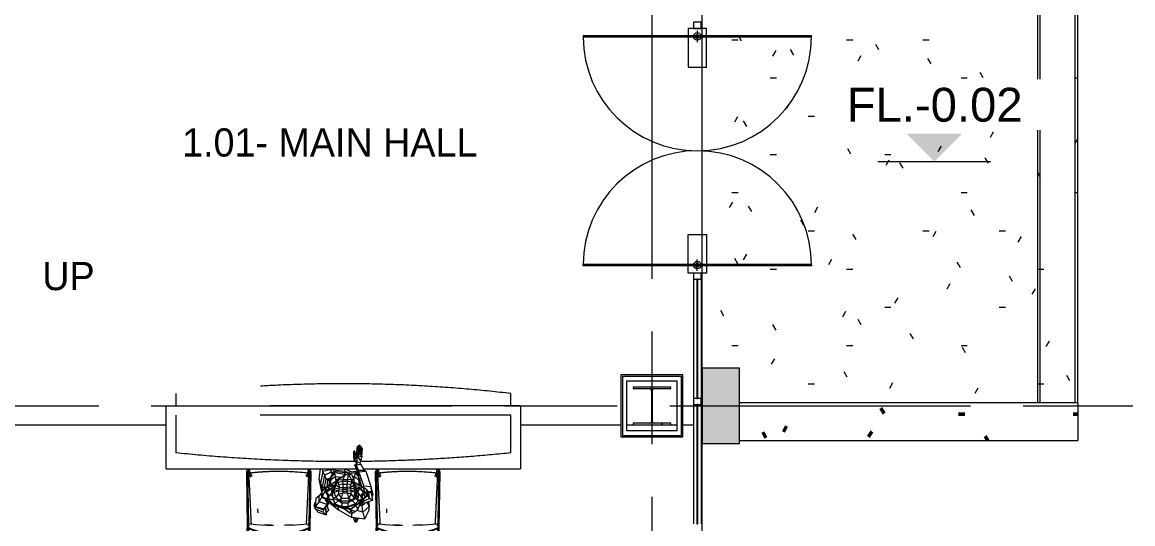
# Model space of a CAD drawing. Header units: millimetres. Extents: x -76261 to 649593, y -304265 to 60256.
# Drawn here: x 27273 to 36139, y -11540 to -7540 of the extents above; entities that cross this region are included whole.
import ezdxf

# ---------------------------------------------------------------- set-up
doc = ezdxf.new("R2010")
doc.units = ezdxf.units.MM
doc.header["$LTSCALE"] = 2000
doc.header["$MEASUREMENT"] = 0
doc.linetypes.add('Centre', pattern=[6.9, 4, -0.7, 1.5, -0.7])
doc.linetypes.add('Hidden 1_0mm', pattern=[1.6, 1, -0.6])
doc.layers.get('0').update_dxf_attribs({"linetype": 'CONTINUOUS'})
for name, color, linetype, lineweight in [('A-AREA', 8, 'CONTINUOUS', 15), ('A-AREA-IDEN', 8, 'CONTINUOUS', 15), ('A-DETL-GENF', 8, 'CONTINUOUS', 15), ('A-FLOR', 8, 'CONTINUOUS', 15), ('A-GENM', 8, 'CONTINUOUS', 15), ('A-GLAZ-CURT', 8, 'CONTINUOUS', 15), ('A-GLAZ-CWMG', 8, 'CONTINUOUS', 15), ('A-WALL', 8, 'CONTINUOUS', 15), ('A-WALL-PATT', 8, 'CONTINUOUS', 50), ('G-ANNO-DIMS', 8, 'CONTINUOUS', 15), ('G-IMPT', 8, 'CONTINUOUS', 15), ('I-FURN', 8, 'Hidden 1_0mm', 15), ('L-SITE', 91, 'CONTINUOUS', 15), ('S-COLS', 8, 'CONTINUOUS', 15), ('S-GRID', 14, 'CONTINUOUS', 15), ('S-STRS', 8, 'CONTINUOUS', 15)]:
    doc.layers.add(name, color=color, linetype=linetype, lineweight=lineweight)
doc.styles.add('.VnArial Narrow_B', font='Vnarianb_0.ttf', dxfattribs={"height": 225})
doc.styles.add('Arial_2', font='arial.ttf', dxfattribs={"height": 270})
pattern_1 = [(0, (87192.53, 42001.64), (1219.2, 304.8), [50.292, -864.108, 50.292, -864.108, -4876.8]), (0, (87192.53, 42001.64), (1219.2, 304.8), [-1828.8, 50.292, -1778.508, 50.292, -864.108, -2133.6]), (0, (87192.53, 42001.64), (1219.2, 304.8), [-4572, 50.292, -559.308, 50.292, -1473.708]), (120, (87649.73, 42154.04), (-873.5645, 903.4582), [50.292, -864.108, 50.292, -864.108, -4876.8]), (120, (87649.73, 42154.04), (-873.5645, 903.4582), [-1828.8, 50.292, -1778.508, 50.292, -864.108, -2133.6]), (120, (87649.73, 42154.04), (-873.5645, 903.4582), [-4572, 50.292, -559.308, 50.292, -1473.708]), (240, (87802.13, 42763.64), (-345.6355, -1208.2582), [50.292, -864.108, 50.292, -864.108, -4876.8]), (240, (87802.13, 42763.64), (-345.6355, -1208.2582), [-1828.8, 50.292, -1778.508, 50.292, -864.108, -2133.6]), (240, (87802.13, 42763.64), (-345.6355, -1208.2582), [-4572, 50.292, -559.308, 50.292, -1473.708])]

# ---------------------------------------------------------------- blocks, each defined once
blk = doc.blocks.new('AD_UK Beams-Column - SC2-300_300_8_12-V38-1st  FLOOR PLAN')
at = {"layer": 'S-COLS'}
h = blk.add_hatch(dxfattribs=at)
h.set_pattern_fill('FP_77', color=256, style=0, pattern_type=2)
h.set_pattern_definition([(45, (54892.53, 52601.64), (-371.231, 371.231), []), (45, (54892.53, 53164.14), (-371.231, 371.231), [])])
h.paths.add_polyline_path([(-150, -150), (150, -150), (150, -138), (17, -138), (7.8, -134.2), (4, -125), (4, 125), (7.8, 134.2), (17, 138), (150, 138), (150, 150), (-150, 150), (-150, 138), (-17, 138), (-7.8, 134.2), (-4, 125), (-4, -125), (-7.8, -134.2), (-17, -138), (-150, -138)], flags=0)
for p, q in [((150, 150), (-150, 150)), ((-150, 150), (-150, 138)), ((-150, 138), (-17, 138)), ((-4, 125), (-4, -125)), ((4, -125), (4, 125)), ((17, 138), (150, 138)), ((150, 138), (150, 150)), ((-17, -138), (-150, -138)), ((-150, -138), (-150, -150)), ((-150, -150), (150, -150)), ((150, -138), (17, -138)), ((150, -150), (150, -138))]:
    blk.add_line(p, q, dxfattribs=at)
for centre, start, end in [((-17, 125), 0, 90), ((17, 125), 90, 180), ((-17, -125), 270, 0), ((17, -125), 180, 270)]:
    blk.add_arc(centre, 13, start, end, dxfattribs=at)
blk = doc.blocks.new('LS-Office-S_rvt-1-1st  FLOOR PLAN')
blk.add_blockref('AD_UK Beams-Column - SC2-300_300_8_12-V38-1st  FLOOR PLAN', (-54892.5, -52601.6))
blk = doc.blocks.new('System Panel - Glazed-10619545-1st  FLOOR PLAN')
at = {"layer": 'A-GLAZ-CURT'}
for p, q in [((475, 5.2), (-475, 5.2)), ((-475, 5.2), (-475, -5.2)), ((475, -5.2), (475, 5.2)), ((-475, -5.2), (475, -5.2))]:
    blk.add_line(p, q, dxfattribs=at)
blk = doc.blocks.new('Family1 - 2000X1500-7709913-1st  FLOOR PLAN')
at = {"layer": 'A-DETL-GENF'}
for p, q in [((-917, 912), (-907, 912)), ((-917, -912), (-917, 912)), ((-907, -912), (-907, 912)), ((917, 912), (907, 912)), ((907, -912), (907, 912)), ((917, -912), (917, 912)), ((-975, 73), (-667, 73)), ((-975, -73), (-975, 73)), ((-957, 0), (-867, 0)), ((-907, 63), (-917, 63)), ((-912, -45), (-912, 45)), ((-667, 73), (-667, -73)), ((975, 73), (667, 73)), ((667, 73), (667, -73)), ((957, 0), (867, 0)), ((907, 63), (917, 63)), ((912, -45), (912, 45)), ((975, -73), (975, 73)), ((-667, -73), (-975, -73)), ((-907, -63), (-917, -63)), ((667, -73), (975, -73)), ((907, -63), (917, -63)), ((-912, -912), (-917, -912)), ((912, -912), (917, -912))]:
    blk.add_line(p, q, dxfattribs=at)
for centre, radius in [((-912, 0), 30), ((-912, 0), 15), ((912, 0), 30), ((912, 0), 15)]:
    blk.add_circle(centre, radius, dxfattribs=at)
for centre, start, end in [((-912, 0), 270, 89.68588), ((912, 0), 90.31412, 270)]:
    blk.add_arc(centre, 912, start, end, dxfattribs=at)
blk = doc.blocks.new('Rectangular Mullion - 120 x 100-10619209-1st  FLOOR PLAN')
at = {"layer": 'A-GLAZ-CWMG'}
for p, q in [((-82222.5, -58534.1), (-83172.5, -58534.1)), ((-82222.5, -58594.1), (-83172.5, -58594.1))]:
    blk.add_line(p, q, dxfattribs=at)
blk = doc.blocks.new('Rectangular Mullion - 50 x 100-10619542-1st  FLOOR PLAN')
at = {"layer": 'A-GLAZ-CWMG'}
for p, q in [((-25, 30), (25, 30)), ((-25, -30), (-25, 30)), ((25, 30), (25, -30)), ((25, -30), (-25, -30))]:
    blk.add_line(p, q, dxfattribs=at)
blk = doc.blocks.new('Basic Wall _ TƯỜNG 250 SÂN VƯỜN - ___-10621562-1st  FLOOR PLAN')
at = {"layer": 'A-WALL-PATT'}
h = blk.add_hatch(dxfattribs=at)
h.set_pattern_fill('FP_8', color=256, style=0, pattern_type=2)
h.set_pattern_definition([(0, (0, 0), (1219.2, 304.8), [50.292, -864.108, 50.292, -864.108, -4876.8]), (0, (0, 0), (1219.2, 304.8), [-1828.8, 50.292, -1778.508, 50.292, -864.108, -2133.6]), (0, (0, 0), (1219.2, 304.8), [-4572, 50.292, -559.308, 50.292, -1473.708]), (120, (457.2, 152.4), (-873.5645, 903.4582), [50.292, -864.108, 50.292, -864.108, -4876.8]), (120, (457.2, 152.4), (-873.5645, 903.4582), [-1828.8, 50.292, -1778.508, 50.292, -864.108, -2133.6]), (120, (457.2, 152.4), (-873.5645, 903.4582), [-4572, 50.292, -559.308, 50.292, -1473.708]), (240, (609.6, 762), (-345.6355, -1208.2582), [50.292, -864.108, 50.292, -864.108, -4876.8]), (240, (609.6, 762), (-345.6355, -1208.2582), [-1828.8, 50.292, -1778.508, 50.292, -864.108, -2133.6]), (240, (609.6, 762), (-345.6355, -1208.2582), [-4572, 50.292, -559.308, 50.292, -1473.708])])
h.paths.add_polyline_path([(-53112.6, -52876.6), (-51492.5, -52876.6), (-51492.5, -52576.6), (-54192.5, -52576.6), (-54192.5, -52876.6)], flags=0)
at = {"layer": 'A-WALL'}
for p, q in [((-51492.5, -52576.6), (-54192.5, -52576.6)), ((-51492.5, -52576.6), (-51492.5, -52876.6)), ((-54192.5, -52876.6), (-51492.5, -52876.6))]:
    blk.add_line(p, q, dxfattribs=at)
blk = doc.blocks.new('Generic Models 2 - Generic Models 2-10631144-1st  FLOOR PLAN')
at = {"layer": 'A-GENM'}
h = blk.add_hatch(color=256, dxfattribs=at)
h.paths.add_polyline_path([(-54192.5, -52901.6), (-54192.5, -52301.6), (-54492.5, -52301.6), (-54492.5, -52901.6), (-54302.9, -52901.6)], flags=0)
h.paths.add_polyline_path([(-54192.5, -48901.6), (-54192.5, -48301.6), (-54492.5, -48301.6), (-54492.5, -48901.6), (-54302.9, -48901.6)], flags=0)
for p, q in [((-54192.5, -48301.6), (-54492.5, -48301.6)), ((-54492.5, -48301.6), (-54492.5, -48901.6)), ((-54192.5, -48901.6), (-54192.5, -48301.6)), ((-54492.5, -48901.6), (-54192.5, -48901.6)), ((-54192.5, -52301.6), (-54492.5, -52301.6)), ((-54492.5, -52301.6), (-54492.5, -52901.6)), ((-54192.5, -52901.6), (-54192.5, -52301.6)), ((-54492.5, -52901.6), (-54192.5, -52901.6))]:
    blk.add_line(p, q, dxfattribs=at)
blk = doc.blocks.new('Reception_Desk_-_Executive_11338 - Reception_Desk_-_Executive_11338-10689311-1st  FLOOR PLAN')
at = {"layer": 'I-FURN'}
for p, q in [((78.8, 320.7), (78.8, 222.2)), ((2751.4, 222.2), (2751.4, 320.7)), ((0, -279.4), (0, 222.2)), ((2828.8, 222.2), (0, 222.2)), ((2828.8, 222.2), (2828.8, -279.4)), ((78.8, 149.3), (78.8, -149.5)), ((2751.4, 149.3), (78.8, 149.3)), ((2751.4, -149.5), (2751.4, 149.3)), ((0, -279.4), (1519.2, -279.4)), ((1575, -279.4), (2828.8, -279.4))]:
    blk.add_line(p, q, dxfattribs=at)
for centre, radius, start, end in [((1415.1, -11019.5), 11418.7, 83.27963, 96.72037), ((1415.1, 12637.7), 12856.9, 264.03425, 270.41317), ((1415.1, 12637.7), 12856.9, 270.61063, 275.96575)]:
    blk.add_arc(centre, radius, start, end, dxfattribs=at)
blk = doc.blocks.new('AndreuWorld_Sit_SideChair_SledBase - AndreuWorld_Sit_SideChair_SledBase-10693906-1st  FLOOR PLAN')
at = {"layer": 'I-FURN'}
for p, q in [((-251.6, 194.6), (-258.8, -251.4)), ((-251.6, 194.6), (-251.3, 194.6)), ((-246.7, 194.6), (-251.6, 194.6)), ((-251, 217.6), (-244.5, 185.8)), ((-235.4, 201.1), (-239.3, 220)), ((239.3, 220), (235.4, 201.1)), ((244.5, 185.8), (251, 217.6)), ((245.7, 194.6), (250.9, 194.6)), ((250.9, 194.6), (245.7, 194.6)), ((258.8, -251.4), (251.6, 194.6)), ((-249.4, 168.3), (-249.4, 162.1)), ((-246.8, -251.4), (-240.3, 160)), ((-233.1, 167.4), (-240.4, 172.5)), ((233, 167.4), (234.9, 168.4)), ((233.1, 167.4), (240.4, 172.5)), ((240.3, 160), (246.8, -251.4)), ((249.4, 162.1), (249.4, 168.3)), ((165.5, 71.5), (167, 41.9)), ((-258.5, -251.4), (-258.8, -251.4)), ((-258.8, -251.4), (-258.5, -251.4)), ((-258, -251.4), (-258.8, -251.4)), ((-247, -251.4), (-257, -251.4)), ((-236.9, -233.6), (-245.5, -269.2)), ((-237, -235), (-225.1, -235)), ((-233.9, -272), (-225.3, -236.4)), ((225.3, -236.4), (233.9, -271.9)), ((245.5, -269.1), (236.9, -233.6)), ((258.8, -251.4), (247, -251.4)), ((258.8, -251.4), (258.5, -251.4)), ((258.5, -251.4), (258.8, -251.4))]:
    blk.add_line(p, q, dxfattribs=at)
at = {"layer": 'I-FURN', "flags": 128}
for points in [[(-239.3, 220), (-239.5, 220.8), (-240.7, 222.8), (-248.6, 223.8), (-250.8, 221.1), (-251, 220.1), (-251.1, 219.6), (-251.2, 219.3), (-251.2, 219), (-251.2, 218.6), (-251.3, 218.3), (-251.3, 218), (-251.3, 217.6), (-251.3, 217.2), (-251.4, 216.7), (-251.4, 216.3), (-251.4, 215.8), (-251.4, 215.2), (-251.4, 214.7), (-251.4, 214.1), (-251.5, 213.5), (-251.5, 212.8), (-251.5, 212.1), (-251.5, 211.4), (-251.5, 210.7), (-251.5, 209.9), (-251.5, 209.2), (-251.6, 208.4), (-251.6, 207.5), (-251.6, 206.7), (-251.6, 205.8), (-251.6, 205), (-251.6, 204.1), (-251.6, 203.1), (-251.6, 202.2), (-251.6, 201.3), (-251.6, 200.3), (-251.6, 199.4), (-251.6, 198.4), (-251.6, 197.5), (-251.6, 196.5), (-251.6, 195.5), (-251.6, 194.6)], [(-231.4, 203.1), (-196.4, 216.2), (-160.8, 227.6), (-124.6, 236.9), (-87.9, 244.1), (-50.8, 248.8)], [(50.8, 248.8), (0, 250.6), (-50.8, 248.8)], [(-50.8, 248.8), (0, 249.3), (50.8, 248.8)], [(50.8, 248.8), (87.9, 244.1), (124.6, 236.9), (160.8, 227.6), (196.4, 216.2), (231.4, 203.1)], [(239.3, 220), (239.5, 220.8), (240.7, 222.8), (248.6, 223.8), (250.8, 221.1), (251, 220.1), (251.1, 219.6), (251.2, 219.3), (251.2, 219), (251.2, 218.6), (251.3, 218.3), (251.3, 218), (251.3, 217.6), (251.3, 217.2), (251.4, 216.7), (251.4, 216.3), (251.4, 215.8), (251.4, 215.2), (251.4, 214.7), (251.4, 214.1), (251.5, 213.5), (251.5, 212.8), (251.5, 212.1), (251.5, 211.4), (251.5, 210.7), (251.5, 209.9), (251.5, 209.2), (251.6, 208.4), (251.6, 207.5), (251.6, 206.7), (251.6, 205.8), (251.6, 205), (251.6, 204.1), (251.6, 203.1), (251.6, 202.2), (251.6, 201.3), (251.6, 200.3), (251.6, 199.4), (251.6, 198.4), (251.6, 197.5), (251.6, 196.5), (251.6, 195.5), (251.6, 194.6)], [(-42.4, 171.2), (-134.8, 169.4), (-230.9, 161.4), (-248.2, 158.8)], [(248.2, 158.8), (182.6, 166.6), (98.7, 170.5), (46.5, 171.2), (42.4, 171.2)], [(-258.8, -251.4), (-257.1, -256.2), (-255.6, -260), (-253.1, -265.7), (-250.9, -269.6), (-246.6, -274.5), (-244.7, -275.7), (-241.2, -276.6), (-239.2, -276.5), (-237.4, -276.1)], [(-258.8, -251.4), (-258.5, -251.4), (-257.9, -251.4)], [(-257, -251.4), (-255.8, -251.4), (-254.3, -251.4), (-252.8, -251.4), (-251.3, -251.4), (-249.8, -251.4), (-248.6, -251.4), (-247.6, -251.4), (-247.1, -251.4)], [(-243.6, -259.8), (-244.9, -256.7), (-246.8, -251.4)], [(-235, -230.2), (-234.8, -230), (-234.7, -229.7), (-234.5, -229.4), (-234.3, -229), (-234.1, -228.7), (-233.8, -228.3), (-233.6, -227.9), (-233.3, -227.5), (-233.1, -227), (-232.8, -226.6), (-232.5, -226.1), (-232.2, -225.6), (-231.9, -225), (-231.6, -224.5), (-231.3, -224), (-230.9, -223.4), (-230.6, -222.8), (-230.2, -222.2), (-229.9, -221.6), (-229.5, -221), (-229.2, -220.4), (-228.8, -219.8), (-228.5, -219.1), (-228.1, -218.5), (-227.7, -217.8), (-227.3, -217.2), (-227, -216.5), (-226.6, -215.9), (-226.2, -215.2), (-225.8, -214.5), (-225.5, -213.9), (-225.1, -213.2), (-224.9, -212.9)], [(-226.6, -238.8), (-226.2, -238.4), (-226, -238.2), (-225.8, -237.9), (-225.7, -237.7), (-225.5, -237.5), (-225.4, -237.2), (-225.2, -237), (-225, -236.7), (-224.8, -236.4), (-224.6, -236.1), (-224.4, -235.8), (-224.2, -235.4), (-224, -235), (-223.8, -234.7), (-223.5, -234.2), (-223.2, -233.8), (-223, -233.3), (-222.7, -232.9), (-222.4, -232.4), (-222.1, -231.9), (-221.8, -231.3), (-221.5, -230.8), (-221.1, -230.3), (-220.8, -229.7), (-220.5, -229.1), (-220.1, -228.5), (-219.8, -227.9), (-219.4, -227.3), (-219, -226.7), (-218.7, -226), (-218.3, -225.4), (-217.9, -224.7), (-217.6, -224.1), (-217.2, -223.4), (-216.8, -222.7), (-216.4, -222.1), (-216.1, -221.4), (-215.7, -220.7), (-215.3, -220.1), (-214.9, -219.4), (-214.6, -218.8)], [(226.6, -238.8), (226.2, -238.4), (226, -238.2), (225.8, -237.9), (225.7, -237.7), (225.5, -237.5), (225.4, -237.2), (225.2, -237), (225, -236.7), (224.8, -236.4), (224.6, -236.1), (224.4, -235.8), (224.2, -235.4), (224, -235), (223.8, -234.7), (223.5, -234.2), (223.2, -233.8), (223, -233.3), (222.7, -232.9), (222.4, -232.4), (222.1, -231.9), (221.8, -231.3), (221.5, -230.8), (221.1, -230.3), (220.8, -229.7), (220.5, -229.1), (220.1, -228.5), (219.8, -227.9), (219.4, -227.3), (219, -226.7), (218.7, -226), (218.3, -225.4), (217.9, -224.7), (217.6, -224.1), (217.2, -223.4), (216.8, -222.7), (216.4, -222.1), (216.1, -221.4), (215.7, -220.7), (215.3, -220.1), (214.9, -219.4), (214.6, -218.8)], [(235, -230.2), (234.8, -230), (234.7, -229.7), (234.5, -229.4), (234.3, -229), (234.1, -228.7), (233.8, -228.3), (233.6, -227.9), (233.3, -227.5), (233.1, -227), (232.8, -226.6), (232.5, -226.1), (232.2, -225.6), (231.9, -225), (231.6, -224.5), (231.3, -224), (230.9, -223.4), (230.6, -222.8), (230.2, -222.2), (229.9, -221.6), (229.5, -221), (229.2, -220.4), (228.8, -219.8), (228.5, -219.1), (228.1, -218.5), (227.7, -217.8), (227.3, -217.2), (227, -216.5), (226.6, -215.9), (226.2, -215.2), (225.8, -214.5), (225.5, -213.9), (225.1, -213.2), (224.9, -212.9)], [(237.4, -276.1), (239.3, -276.6), (241.2, -276.6), (243.1, -276.3), (246.6, -274.5), (249.8, -271.2), (252.6, -266.6), (254.9, -261.7), (256.6, -257.4), (258.8, -251.4)], [(243.6, -259.8), (244.9, -256.7), (246.8, -251.4)], [(247.1, -251.4), (247.6, -251.4), (248.6, -251.4), (249.8, -251.4), (251.3, -251.4), (252.8, -251.4), (254.3, -251.4), (255.8, -251.4), (257, -251.4), (257.9, -251.4), (258.5, -251.4), (258.8, -251.4)]]:
    blk.add_lwpolyline(points, dxfattribs=at)
at = {"layer": 'I-FURN'}
for centre, major_axis, start_param, end_param in [((-239.7, -270.6), (-5.79, 1.4), 6.257444, 6.283185), ((-239.7, -270.6), (-5.79, 1.4), 1.545055, 2.068654), ((-239.7, -270.6), (-5.79, 1.4), 2.330453, 3.141593), ((239.7, -270.5), (5.79, 1.4), 2.905535, 6.047127), ((239.7, -270.5), (5.79, 1.4), 0, 0.025741)]:
    blk.add_ellipse(centre, major_axis=major_axis, ratio=0.995867, start_param=start_param, end_param=end_param, dxfattribs=at)
for points, knots in [([(-249.4, 168.2), (-249.2, 166.8), (-248.7, 164.9), (-247.6, 164.8), (-246.6, 170.4), (-245.6, 181.4), (-245.1, 188.7), (-244.9, 192.7)], [-1, -1, -1, -1, -0.833333, -0.666667, -0.333333, -0.166667, 0, 0, 0, 0]), ([(-244.9, 185.7), (-245.1, 181.7), (-245.6, 174.7), (-246.6, 164), (-247.6, 158.6), (-248.7, 158.7), (-249.2, 160.6), (-249.4, 162)], [-1, -1, -1, -1, -0.833333, -0.666667, -0.333333, -0.166667, 0, 0, 0, 0]), ([(-244.9, 192.7), (-244.8, 193.1), (-244.7, 193.6), (-244.2, 194.4), (-243.7, 195), (-243.1, 195.7), (-242.4, 196.4), (-241.7, 197), (-241.2, 197.4), (-240.7, 197.8), (-240.2, 198.1), (-239.6, 198.6), (-238.7, 199.2), (-237.6, 200), (-236.5, 200.6), (-235.2, 201.3), (-233.6, 202.1), (-232.3, 202.7), (-231.4, 203.1)], [-1, -1, -1, -1, -0.875, -0.8125, -0.75, -0.6875, -0.625, -0.5625, -0.53125, -0.5, -0.46875, -0.4375, -0.375, -0.3125, -0.25, -0.1875, -0.125, 0, 0, 0, 0]), ([(-231.4, 195.9), (-232.3, 195.5), (-233.6, 194.9), (-235.2, 194.1), (-236.5, 193.4), (-237.6, 192.8), (-238.7, 192.1), (-239.6, 191.5), (-240.2, 191), (-240.7, 190.6), (-241.2, 190.3), (-241.7, 189.8), (-242.4, 189.2), (-243.1, 188.6), (-243.7, 187.9), (-244.2, 187.3), (-244.7, 186.5), (-244.8, 186), (-244.9, 185.7)], [-1, -1, -1, -1, -0.875, -0.8125, -0.75, -0.6875, -0.625, -0.5625, -0.53125, -0.5, -0.46875, -0.4375, -0.375, -0.3125, -0.25, -0.1875, -0.125, 0, 0, 0, 0]), ([(231.4, 195.9), (221.4, 199.9), (201.2, 207.6), (160.1, 221), (100.7, 236), (21.7, 245.6), (-65, 242), (-135.9, 228), (-191, 211.2), (-218, 201.3), (-231.4, 195.9)], [-1, -1, -1, -1, -0.931818, -0.863636, -0.727273, -0.545455, -0.363636, -0.181818, -0.090909, 0, 0, 0, 0]), ([(231.4, 203.1), (232.3, 202.7), (233.6, 202.1), (235.2, 201.3), (236.5, 200.6), (237.6, 200), (238.7, 199.2), (239.6, 198.6), (240.2, 198.1), (240.7, 197.8), (241.2, 197.4), (241.7, 197), (242.4, 196.4), (243.1, 195.7), (243.7, 195), (244.2, 194.4), (244.7, 193.6), (244.8, 193.1), (244.9, 192.7)], [-1, -1, -1, -1, -0.875, -0.8125, -0.75, -0.6875, -0.625, -0.5625, -0.53125, -0.5, -0.46875, -0.4375, -0.375, -0.3125, -0.25, -0.1875, -0.125, 0, 0, 0, 0]), ([(244.9, 185.7), (244.8, 186), (244.7, 186.5), (244.2, 187.3), (243.7, 187.9), (243.1, 188.6), (242.4, 189.2), (241.7, 189.8), (241.2, 190.3), (240.7, 190.6), (240.2, 191), (239.6, 191.5), (238.7, 192.1), (237.6, 192.8), (236.5, 193.4), (235.2, 194.1), (233.6, 194.9), (232.3, 195.5), (231.4, 195.9)], [-1, -1, -1, -1, -0.875, -0.8125, -0.75, -0.6875, -0.625, -0.5625, -0.53125, -0.5, -0.46875, -0.4375, -0.375, -0.3125, -0.25, -0.1875, -0.125, 0, 0, 0, 0]), ([(244.9, 192.7), (245.1, 188.7), (245.6, 181.4), (246.6, 170.4), (247.6, 164.8), (248.7, 164.9), (249.2, 166.8), (249.4, 168.2)], [-1, -1, -1, -1, -0.833333, -0.666667, -0.333333, -0.166667, 0, 0, 0, 0]), ([(249.4, 162), (249.2, 160.6), (248.7, 158.7), (247.6, 158.6), (246.6, 164), (245.6, 174.7), (245.1, 181.7), (244.9, 185.7)], [-1, -1, -1, -1, -0.833333, -0.666667, -0.333333, -0.166667, 0, 0, 0, 0]), ([(-246.4, 169.6), (-246.4, 169.6), (-247.1, 169.4), (-248.7, 168.9), (-249.4, 168.5), (-249.4, 168.3)], [-0.5068858, -0.5068858, -0.5068858, -0.5068858, -0.5, -0.3333333, -0.0149364, -0.0149364, -0.0149364, -0.0149364]), ([(-221.2, 162.4), (-221.6, 153.5), (-222.5, 135.1), (-223.8, 107.4), (-225.2, 79.1), (-226.6, 50.7), (-227.7, 27.1), (-228.6, 8.2), (-229.3, -6), (-230, -20.5), (-230.7, -35), (-231.4, -49.6), (-232.1, -63.8), (-232.7, -77.7), (-233.4, -91.5), (-233.9, -102.8), (-234.4, -111.9), (-234.7, -118.7), (-235, -125.5), (-235.5, -134.5), (-236, -145.6), (-236.6, -159.1), (-237.3, -172.9), (-238, -187), (-238.9, -206.1), (-239.6, -220.7), (-240.1, -230.6)], [-0.996125, -0.996125, -0.996125, -0.996125, -0.9285714, -0.8571429, -0.7857143, -0.7142857, -0.6428571, -0.6071429, -0.5714286, -0.5357143, -0.5, -0.4642857, -0.4285714, -0.3928571, -0.3571429, -0.3214286, -0.3035714, -0.2857143, -0.2678571, -0.25, -0.2142857, -0.1785714, -0.1428571, -0.1071429, -0.0714286, 0, 0, 0, 0]), ([(240.1, -230.6), (239.6, -220.7), (238.9, -206.1), (238, -187), (237.3, -172.9), (236.6, -159.1), (236, -145.6), (235.5, -134.5), (235, -125.5), (234.7, -118.7), (234.4, -111.9), (233.9, -102.8), (233.4, -91.5), (232.7, -77.7), (232.1, -63.8), (231.4, -49.6), (230.7, -35), (230, -20.5), (229.3, -6), (228.6, 8.2), (227.7, 27.1), (226.6, 50.7), (225.2, 79.1), (223.4, 116.3), (222.1, 144.1), (221.2, 162.4)], [-1, -1, -1, -1, -0.9285714, -0.8928571, -0.8571429, -0.8214286, -0.7857143, -0.75, -0.7321429, -0.7142857, -0.6964286, -0.6785714, -0.6428571, -0.6071429, -0.5714286, -0.5357143, -0.5, -0.4642857, -0.4285714, -0.3928571, -0.3571429, -0.2857143, -0.2142857, -0.1428571, -0.0037767, -0.0037767, -0.0037767, -0.0037767]), ([(249.4, 168.3), (249.4, 168.5), (248.8, 168.9), (247.1, 169.4), (246.4, 169.6), (246.4, 169.6)], [-0.9850625, -0.9850625, -0.9850625, -0.9850625, -0.6666667, -0.5, -0.4930621, -0.4930621, -0.4930621, -0.4930621]), ([(-240.1, -230.6), (-240.1, -231.4), (-240, -232.9), (-239.6, -234.8), (-239.1, -236.3), (-238.5, -237.3), (-237.9, -238.3), (-237.2, -239.3), (-236.4, -240.2), (-235.5, -241), (-234.6, -241.7), (-233.2, -242.5), (-231.3, -243.4), (-229.7, -243.7), (-228.8, -243.8)], [-1, -1, -1, -1, -0.875, -0.75, -0.6875, -0.625, -0.5625, -0.5, -0.4375, -0.375, -0.3125, -0.25, -0.125, 0, 0, 0, 0]), ([(-228.8, -243.8), (-229.7, -243.7), (-230.9, -243.5), (-232.5, -242.9), (-233.6, -242.3), (-234.6, -241.7), (-235.6, -241), (-236.4, -240.1), (-237, -239.6), (-237.2, -239.2)], [-1, -1, -1, -1, -0.875, -0.8125, -0.75, -0.6875, -0.625, -0.5625, -0.5, -0.5, -0.5, -0.5]), ([(-228.8, -243.8), (-163.8, -251.3), (-54.7, -258.5), (76.5, -256.4), (163.7, -250.6), (207.2, -246.3), (228.8, -243.8)], [-1, -1, -1, -1, -0.571429, -0.285714, -0.142857, 0, 0, 0, 0]), ([(228.8, -243.8), (229.7, -243.7), (231.3, -243.4), (233.2, -242.6), (234.6, -241.7), (235.5, -241), (236.4, -240.2), (237.2, -239.3), (237.9, -238.3), (238.5, -237.3), (239, -236.3), (239.6, -234.8), (240, -232.9), (240.1, -231.4), (240.1, -230.6)], [-1, -1, -1, -1, -0.875, -0.75, -0.6875, -0.625, -0.5625, -0.5, -0.4375, -0.375, -0.3125, -0.25, -0.125, 0, 0, 0, 0]), ([(237.2, -239.3), (237, -239.6), (236.4, -240.2), (235.5, -241), (234.6, -241.7), (233.6, -242.3), (232.5, -242.9), (230.9, -243.5), (229.7, -243.7), (228.8, -243.8)], [-0.5, -0.5, -0.5, -0.5, -0.4375, -0.375, -0.3125, -0.25, -0.1875, -0.125, 0, 0, 0, 0]), ([(-233.7, -270.6), (-233.7, -271.1), (-233.8, -271.8), (-234, -272.5), (-234, -272.6)], [-1, -1, -1, -1, -0.925, -0.8925739, -0.8925739, -0.8925739, -0.8925739]), ([(234.7, -274.1), (234.7, -274), (234.5, -273.7), (234.2, -273.2), (234, -272.5), (233.8, -271.6), (233.7, -270.9), (233.7, -270.6)], [-0.2, -0.2, -0.2, -0.2, -0.175, -0.15, -0.1, -0.05, 0, 0, 0, 0])]:
    blk.add_open_spline(points, degree=3, knots=knots, dxfattribs=at)
for points in [[(-249.4, 162), (-249.5, 162.3), (-249, 162.6), (-248.1, 162.9)], [(-119.8, 170.2), (-99.9, 170.6), (-79.9, 170.9), (-60, 171.1)], [(60, 171.1), (79.9, 170.9), (99.9, 170.5), (119.8, 170.2)], [(248.1, 162.9), (249, 162.6), (249.5, 162.3), (249.4, 162)], [(-237.4, -276.1), (-237.5, -276.1), (-237.6, -276.2), (-237.7, -276.2)], [(237.7, -276.2), (237.6, -276.2), (237.5, -276.1), (237.4, -276.1)]]:
    blk.add_open_spline(points, degree=3, dxfattribs=at)
blk = doc.blocks.new('Woman03 - 02ZFMA03_dwg-10705429-1st  FLOOR PLAN')
at = {"layer": 'G-IMPT'}
for p, q in [((107.9, 379.1), (83.4, 354.1)), ((107.9, 379.1), (84.3, 316.6)), ((123.4, 372.9), (99.9, 310.3)), ((133.5, 385.4), (107.9, 379.1)), ((127.7, 379.1), (110, 310.3)), ((127.7, 379.1), (123.4, 372.9)), ((190.5, 372.9), (127.7, 379.1)), ((163.9, 347.8), (127.7, 379.1)), ((128.4, 379.1), (133.5, 385.4)), ((133.5, 385.4), (132.5, 383.1)), ((133.5, 385.4), (158.6, 379.1)), ((165.2, 375.4), (133.5, 385.4)), ((173.2, 372.9), (158.6, 379.1)), ((213.9, 347.8), (190.5, 372.9)), ((83.4, 354.1), (60.6, 291.5)), ((84.3, 316.6), (60.6, 291.5)), ((128.5, 296.8), (60.6, 291.5)), ((60.6, 291.5), (75.9, 291.5)), ((75.9, 291.5), (128.9, 296.5)), ((75.9, 291.5), (95.6, 272.8)), ((84.3, 316.6), (88.4, 316.8)), ((100, 310.5), (84.3, 316.6)), ((131.2, 281.8), (95.6, 272.8)), ((110, 310.3), (99.9, 310.3)), ((99.9, 310.3), (100.4, 310.3)), ((144.4, 285.3), (110, 310.3)), ((113.3, 310.3), (110, 310.3)), ((131.2, 281.8), (129.3, 283.3)), ((131.2, 281.8), (132.8, 283.9)), ((135.8, 280.6), (131.2, 281.8)), ((144.8, 285.3), (131.6, 281.9)), ((172, 294.7), (134.4, 221.9)), ((135.8, 280.6), (138, 283.6)), ((135.8, 280.6), (153.5, 269.7)), ((167.4, 285.3), (136.8, 221.9)), ((144.4, 285.3), (163.9, 347.8)), ((181.4, 285.3), (144.4, 285.3)), ((144.4, 285.3), (147.6, 285.3)), ((190.7, 278.2), (146.1, 240.7)), ((149.1, 285.3), (157.7, 275.2)), ((157.7, 275.2), (153.5, 269.7)), ((153.5, 269.7), (160.6, 272.7)), ((174.3, 282.9), (155.6, 248.7)), ((157.7, 275.2), (160, 285.3)), ((157.7, 275.2), (163, 277.4)), ((200.9, 329.1), (163.9, 347.8)), ((163.9, 347.8), (213.9, 347.8)), ((165.3, 281.8), (165, 285.3)), ((172, 294.7), (176.5, 295.1)), ((181.1, 294.7), (172, 294.7)), ((174.3, 282.9), (173.2, 288.4)), ((182.6, 289.8), (174.3, 282.9)), ((186.4, 274.6), (174.3, 282.9)), ((178.5, 232.4), (190.7, 278.2)), ((187.8, 285.3), (181.4, 285.3)), ((200.9, 329.1), (182.8, 288.4)), ((207.3, 322.8), (187.8, 285.3)), ((204.7, 280.2), (187.8, 285.3)), ((187.8, 285.3), (190.7, 285.3)), ((190.7, 278.2), (207.1, 273.6)), ((216.5, 264.2), (190.7, 278.2)), ((207.3, 322.8), (200.9, 329.1)), ((236.2, 329.1), (200.9, 329.1)), ((235.3, 290), (207.1, 273.6)), ((242.3, 287.6), (207.1, 273.6)), ((242.7, 304.1), (207.3, 322.8)), ((207.3, 322.8), (248.5, 322.8)), ((236.2, 329.1), (213.9, 347.8)), ((216.5, 264.2), (242.3, 287.6)), ((235.3, 290), (233, 290.9)), ((242.3, 287.6), (235.3, 290)), ((248.5, 322.8), (236.2, 329.1)), ((242.7, 304.1), (236.4, 289.6)), ((242.3, 287.6), (263.5, 266.5)), ((242.3, 287.6), (270.5, 252.4)), ((283.9, 285.3), (242.7, 304.1)), ((266.7, 272.8), (242.7, 304.1)), ((243.8, 325.2), (345.6, 347.8)), ((314.3, 335.3), (247.7, 323.2)), ((283.9, 285.3), (248.5, 322.8)), ((283, 322.8), (255.3, 315.6)), ((266.7, 272.8), (260.8, 264.6)), ((270.5, 252.4), (263.5, 266.5)), ((266.2, 304.1), (283, 304.1)), ((278.5, 272.8), (266.7, 272.8)), ((283.9, 285.3), (278.5, 272.8)), ((294.3, 241.5), (278.5, 272.8)), ((314.3, 335.3), (283, 322.8)), ((376.9, 304.1), (283, 322.8)), ((283, 322.8), (283, 304.1)), ((283, 304.1), (345.6, 291.5)), ((283, 304.1), (283, 286.2)), ((339.3, 279), (283.8, 285.2)), ((299.3, 254.7), (283.9, 285.3)), ((291.4, 270.4), (312.2, 264.4)), ((292.4, 268.4), (364.3, 254)), ((358.1, 254), (292.8, 267.6)), ((358.1, 254), (292.8, 267.6)), ((314.3, 335.3), (345.6, 347.8)), ((408.1, 316.6), (314.3, 335.3)), ((316.4, 263.6), (345.6, 266.5)), ((345.6, 291.5), (339.3, 279)), ((342.9, 271.9), (339.3, 279)), ((339.3, 279), (345.6, 266.5)), ((345.6, 347.8), (428.3, 336)), ((376.9, 304.1), (345.6, 291.5)), ((345.6, 291.5), (357.6, 255.3)), ((350.4, 256.8), (345.6, 266.5)), ((345.6, 266.5), (349.4, 257)), ((345.6, 266.5), (345.6, 260.3)), ((376.9, 304.1), (408.1, 316.6)), ((401.9, 247.7), (376.9, 304.1)), ((408.1, 316.6), (428.3, 320.2)), ((420.7, 260.3), (408.1, 316.6)), ((101.6, 191.4), (39, 85.1)), ((151.4, 254.9), (101.6, 191.4)), ((126.3, 197.6), (101.6, 191.4)), ((134.4, 221.9), (103.9, 95.2)), ((134.4, 221.9), (108.6, 144.5)), ((146.1, 240.7), (125, 170.3)), ((136.8, 221.9), (126, 173.7)), ((148.5, 221.9), (127.4, 165.6)), ((136.8, 221.9), (134.4, 221.9)), ((142.1, 227.3), (136.8, 221.9)), ((148.5, 221.9), (146.1, 240.7)), ((195.4, 238.4), (148.5, 221.9)), ((151.3, 220.2), (148.5, 221.9)), ((174.3, 191.4), (148.5, 221.9)), ((174.3, 191.4), (157.9, 165.6)), ((179, 189.1), (172, 172.7)), ((195.4, 238.4), (174.3, 191.4)), ((174.3, 191.4), (179, 189.1)), ((200.1, 210.2), (179, 189.1)), ((179, 189.1), (193.1, 168)), ((225.9, 191.4), (193.1, 168)), ((235.3, 243.1), (195.4, 238.4)), ((200.1, 210.2), (195.4, 238.4)), ((240, 229), (200.1, 210.2)), ((200.1, 210.2), (225.9, 191.4)), ((221.2, 252.4), (207.2, 239.7)), ((221.2, 252.4), (216.5, 264.2)), ((234.5, 248), (216.5, 264.2)), ((249.4, 243.1), (221.2, 252.4)), ((221.2, 252.4), (224.2, 248.5)), ((251.7, 191.4), (225.9, 191.4)), ((225.9, 191.4), (237.6, 158.6)), ((249.4, 243.1), (235.3, 243.1)), ((277.5, 229), (235.3, 243.1)), ((235.3, 243.1), (240, 229)), ((263.5, 226.6), (240, 229)), ((240, 229), (251.7, 191.4)), ((244.9, 244.6), (270.5, 252.4)), ((277.5, 229), (249.4, 243.1)), ((251.7, 191.4), (249.4, 158.6)), ((263.5, 226.6), (251.7, 191.4)), ((268.1, 189.1), (251.7, 191.4)), ((277.5, 229), (263.5, 226.6)), ((277.5, 221.9), (263.5, 226.6)), ((268.1, 189.1), (265.8, 158.6)), ((277.5, 221.9), (268.1, 189.1)), ((282.2, 186.7), (268.1, 189.1)), ((270.5, 252.4), (270.5, 232.5)), ((294.3, 241.5), (270.5, 248.7)), ((270.5, 233.1), (295.5, 229)), ((277.5, 229), (298.6, 221.9)), ((298.6, 221.9), (277.5, 221.9)), ((301, 214.9), (277.5, 221.9)), ((282.2, 186.7), (279.9, 158.6)), ((301, 214.9), (282.2, 186.7)), ((301, 189.1), (282.2, 186.7)), ((293.9, 265.3), (339.3, 254)), ((339.3, 254), (294.2, 264.7)), ((294.3, 241.5), (297, 247.9)), ((294.9, 224.9), (295.5, 229)), ((301.8, 254), (295, 255.8)), ((295.5, 229), (301.8, 254)), ((301.4, 221.2), (295.5, 229)), ((315.1, 217.2), (298.6, 221.9)), ((305.7, 217.2), (298.6, 221.9)), ((305.7, 217.2), (301, 214.9)), ((319.8, 200.8), (301, 214.9)), ((319.8, 200.8), (301, 189.1)), ((305.7, 158.6), (301, 189.1)), ((324.1, 215), (301.8, 254)), ((301.8, 254), (339.3, 254)), ((316.7, 215.4), (305.7, 217.2)), ((322.1, 214.9), (305.7, 217.2)), ((315.1, 217.2), (305.7, 217.2)), ((333.8, 212.5), (315.1, 217.2)), ((322.1, 214.9), (319.8, 200.8)), ((340.9, 198.5), (319.8, 200.8)), ((319.8, 200.8), (329.1, 160.9)), ((333.8, 212.5), (322.1, 214.9)), ((340.9, 198.5), (322.1, 214.9)), ((333.8, 212.5), (324.7, 214.1)), ((333.8, 260.3), (345.6, 260.3)), ((333.8, 260.3), (345.6, 260.3)), ((333.8, 212.5), (343.2, 205.5)), ((333.8, 212.5), (347.9, 191.4)), ((335.1, 211.6), (364.3, 216.5)), ((364.3, 216.5), (339.3, 254)), ((339.3, 254), (358.1, 254)), ((359.8, 165.8), (340.9, 198.5)), ((373.7, 144.5), (340.9, 198.5)), ((347.9, 191.4), (340.9, 198.5)), ((340.9, 198.5), (343.2, 158.6)), ((343.2, 205.5), (347.9, 191.4)), ((347, 257.5), (345.6, 260.3)), ((350.3, 189.1), (347.9, 193.8)), ((357.3, 186.7), (347.9, 193.8)), ((347.9, 191.4), (360.6, 166.1)), ((350.3, 189.1), (347.9, 191.4)), ((355, 179.7), (350.3, 189.1)), ((350.3, 189.1), (355, 179.7)), ((354.2, 178.9), (350.3, 189.1)), ((355, 179.7), (353.8, 182)), ((357.3, 186.7), (355, 179.7)), ((355.7, 175.8), (355, 179.7)), ((360.1, 167), (357.3, 186.7)), ((395.6, 222.7), (358.1, 254)), ((358.1, 254), (364.3, 254)), ((360.2, 166.9), (364.3, 216.5)), ((408.1, 229), (364.3, 254)), ((364.3, 216.5), (395.6, 222.7)), ((383.1, 141.4), (395.6, 222.7)), ((401.9, 247.7), (385.1, 242.1)), ((395.6, 141.4), (408.1, 229)), ((408.1, 229), (395.6, 222.7)), ((401.9, 247.7), (400.2, 233.5)), ((420.7, 260.3), (401.9, 247.7)), ((408.1, 141.4), (420.7, 260.3)), ((420.7, 260.3), (428.3, 261)), ((78.1, 102.3), (75.8, 81.2)), ((103.9, 95.2), (75.8, 81.2)), ((108.6, 144.5), (78.1, 102.3)), ((103.9, 95.2), (78.1, 102.3)), ((103.9, 95.2), (87.5, 55.4)), ((108.6, 95.2), (103.9, 95.2)), ((103.9, 95.2), (134.4, 57.7)), ((125, 169.1), (108.6, 95.2)), ((125, 134.2), (108.6, 95.2)), ((108.6, 95.2), (136.8, 57.7)), ((125, 170.3), (125, 109.3)), ((127.4, 165.6), (125, 170.3)), ((125, 109.3), (127.4, 114)), ((146.1, 38.9), (125, 109.3)), ((157.9, 165.6), (127.4, 165.6)), ((127.4, 165.6), (127.4, 114)), ((148.5, 57.7), (127.4, 114)), ((127.4, 114), (157.9, 114)), ((172, 172.7), (157.9, 165.6)), ((157.9, 165.6), (157.9, 114)), ((172, 107), (157.9, 114)), ((174.3, 83.5), (157.9, 114)), ((172, 172.7), (193.1, 168)), ((172, 172.7), (172, 107)), ((193.1, 111.7), (172, 107)), ((179, 76.5), (172, 107)), ((193.1, 111.7), (179, 76.5)), ((193.1, 168), (237.6, 158.6)), ((193.1, 168), (193.1, 111.7)), ((237.6, 123.4), (193.1, 111.7)), ((225.9, 90.5), (193.1, 111.7)), ((225.9, 90.5), (200.1, 69.4)), ((225.9, 90.5), (237.6, 123.4)), ((225.9, 90.5), (251.7, 90.5)), ((249.4, 158.6), (237.6, 158.6)), ((237.6, 158.6), (237.6, 123.4)), ((237.6, 123.4), (249.4, 123.4)), ((251.7, 90.5), (240, 60)), ((265.8, 158.6), (249.4, 158.6)), ((249.4, 158.6), (249.4, 123.4)), ((251.7, 90.5), (249.4, 123.4)), ((249.4, 123.4), (265.8, 123.4)), ((251.7, 90.5), (268.1, 92.9)), ((251.7, 90.5), (263.5, 62.4)), ((279.9, 158.6), (265.8, 158.6)), ((265.8, 158.6), (265.8, 123.4)), ((268.1, 92.9), (265.8, 123.4)), ((265.8, 123.4), (279.9, 123.4)), ((268.1, 92.9), (282.2, 95.2)), ((268.1, 92.9), (277.5, 67.1)), ((305.7, 158.6), (279.9, 158.6)), ((279.9, 158.6), (279.9, 123.4)), ((282.2, 95.2), (279.9, 123.4)), ((279.9, 123.4), (305.7, 123.4)), ((282.2, 95.2), (301, 92.9)), ((282.2, 95.2), (301, 67.1)), ((301, 92.9), (305.7, 123.4)), ((301, 92.9), (319.8, 85.9)), ((329.1, 160.9), (305.7, 158.6)), ((305.7, 158.6), (305.7, 123.4)), ((305.7, 123.4), (329.1, 118.7)), ((319.8, 85.9), (329.1, 118.7)), ((343.2, 158.6), (329.1, 160.9)), ((329.1, 160.9), (329.1, 118.7)), ((329.1, 118.7), (343.2, 121)), ((340.9, 88.2), (343.2, 121)), ((390.2, 114), (340.9, 88.2)), ((373.7, 144.5), (343.2, 158.6)), ((343.2, 158.6), (343.2, 121)), ((390.2, 114), (343.2, 121)), ((378.4, 144.5), (371.2, 148.6)), ((390.2, 114), (373.7, 144.5)), ((373.7, 144.5), (378.4, 144.5)), ((378.4, 144.5), (378.4, 135.8)), ((378.4, 141.4), (383.1, 141.4)), ((390.2, 114), (380.8, 85.9)), ((386.2, 121.4), (383.1, 141.4)), ((383.1, 141.4), (395.6, 141.4)), ((395.6, 60), (388.2, 108.2)), ((408.1, 53.8), (395.6, 141.4)), ((408.1, 141.4), (395.6, 141.4)), ((408.1, 141.4), (400.4, 108.3)), ((426.9, 141.4), (403.6, 85.9)), ((408.1, 141.4), (406, 133.3)), ((408.1, 141.4), (426.9, 141.4)), ((428.3, 144.3), (426.9, 141.4)), ((2.6, 60), (37.5, 73.4)), ((2.6, 47.5), (2.6, 60)), ((2.6, 60), (5.8, 60)), ((2.6, 47.5), (32.9, 36)), ((2.6, 47.5), (5.8, 47.5)), ((5.8, 60), (37.5, 73)), ((5.8, 60), (37.5, 73)), ((5.8, 47.5), (5.8, 60)), ((5.8, 47.5), (5.8, 60)), ((32.9, 53.8), (5.8, 60)), ((5.8, 47.5), (32.9, 53.8)), ((5.8, 47.5), (32.9, 36.5)), ((5.8, 47.5), (32.9, 36.5)), ((26.5, -15), (39, 85.1)), ((32.9, 53.8), (35.3, 55.6)), ((32.9, 53.8), (35.1, 53.8)), ((32.9, 53.8), (34.9, 52.3)), ((39, 85.1), (76.2, 85.1)), ((75.8, 81.2), (87.5, 55.4)), ((82.8, -2.5), (96.7, 46.1)), ((82.8, -2.5), (132.8, 3.7)), ((87.5, 55.4), (108.6, 34.2)), ((108.6, 34.2), (134.4, 57.7)), ((108.6, 34.2), (162, 12.9)), ((132.8, 3.7), (135.8, 23.4)), ((151.6, 3.7), (132.8, 3.7)), ((158.1, -23.8), (132.8, 3.7)), ((134.4, 57.7), (172, -3.3)), ((134.4, 57.7), (136.8, 57.7)), ((136.8, 57.7), (144.6, 44.1)), ((136.8, 57.7), (142.1, 52.3)), ((143.3, 20.4), (151.6, 3.7)), ((146.1, 38.9), (148.5, 57.7)), ((146.1, 38.9), (190.7, 1.4)), ((148.5, 57.7), (174.3, 83.5)), ((148.5, 57.7), (172, 34.2)), ((149, 36.6), (172, -3.3)), ((163.9, 9.9), (151.6, 3.7)), ((151.6, 3.7), (160.4, -3.3)), ((164.9, 4.2), (154.4, -13.4)), ((155.6, 31), (174.3, -3.3)), ((166.3, 4.3), (164.9, 4.2)), ((166.3, 3.9), (164.9, 4.2)), ((164.9, 4.2), (191.1, -55.3)), ((172, 34.2), (195.4, 57.7)), ((172, 34.2), (235.3, 50.7)), ((190.7, 1.4), (172, 34.2)), ((172, 34.2), (221.2, 31.9)), ((179, 76.5), (174.3, 83.5)), ((174.3, -3.3), (186.4, 5.1)), ((179, 76.5), (200.1, 69.4)), ((180.5, 76), (195.4, 57.7)), ((190.7, 1.4), (216.5, 15.5)), ((207.1, 6.1), (190.7, 1.4)), ((200.1, 69.4), (195.4, 57.7)), ((195.4, 57.7), (235.3, 50.7)), ((200.1, 69.4), (196.5, 71.4)), ((200.1, 69.4), (240, 60)), ((235.3, -10.3), (207.1, 6.1)), ((207.1, 6.1), (242.3, -8)), ((216.5, 15.5), (240, 36.6)), ((216.5, 15.5), (221.2, 31.9)), ((242.3, -8), (216.5, 15.5)), ((221.2, 31.9), (249.4, 41.3)), ((221.2, 31.9), (224.2, 35.1)), ((240, 60), (235.3, 50.7)), ((235.3, 50.7), (277.5, 57.7)), ((249.4, 41.3), (235.3, 50.7)), ((240, 60), (263.5, 62.4)), ((270.5, 27.2), (240, 36.6)), ((242.3, -8), (270.5, 27.2)), ((263.5, 13.1), (242.3, -8)), ((262, 9.3), (243.3, -21.6)), ((284.6, 0.8), (243.3, -21.6)), ((249.4, 41.3), (285.7, 57.7)), ((249.4, 41.3), (277.5, 57.7)), ((249.4, 41.3), (250, 41.8)), ((260.1, -33.6), (284.6, 0.8)), ((262, 9.3), (274.3, 10.4)), ((263.5, 62.4), (277.5, 67.1)), ((263.5, 62.4), (277.5, 57.7)), ((263.5, 13.1), (270.5, 27.2)), ((270.5, 49.6), (295.5, 53.8)), ((270.5, 50.8), (270.5, 27.2)), ((279.7, 39.2), (270.5, 35.7)), ((286.3, 39.5), (274.3, 10.4)), ((274.3, 10.4), (284.6, 0.8)), ((277.5, 67.1), (301, 67.1)), ((277.5, 67.1), (298.6, 60)), ((277.5, 57.7), (301, 60)), ((277.5, 57.7), (298.6, 60)), ((294.9, 25.8), (284.6, 0.8)), ((286.4, 5.2), (321.3, 20.2)), ((301.8, 28.8), (289.3, 25.4)), ((290, 13.9), (364.3, 28.8)), ((290.3, 14.6), (358.1, 28.8)), ((358.1, 28.8), (290.3, 14.6)), ((291.1, 16.7), (339.3, 28.8)), ((292.6, -9.6), (403.1, 30.2)), ((294.1, 18), (339.3, 28.8)), ((295.5, 53.8), (294.7, 59.4)), ((300.1, 60), (295.5, 53.8)), ((301.8, 28.8), (295.5, 53.8)), ((298.6, 60), (305.7, 64.7)), ((298.6, 60), (301, 60)), ((301, 67.1), (319.8, 85.9)), ((301, 67.1), (305.7, 64.7)), ((301, 60), (315.1, 64.7)), ((322.8, 65.6), (301.8, 28.8)), ((339.3, 28.8), (301.8, 28.8)), ((302.4, 12), (318.2, 16.7)), ((305.7, 64.7), (322.1, 67.1)), ((305.7, 64.7), (315.1, 64.7)), ((315.1, 64.7), (336.2, 67.1)), ((318.5, 19), (333.8, 17.4)), ((319.8, 85.9), (340.9, 88.2)), ((319.8, 85.9), (322.1, 67.1)), ((340.9, 88.2), (322.1, 67.1)), ((322.1, 67.1), (336.2, 67.1)), ((333.8, 22.5), (345.6, 22.5)), ((336.2, 67.1), (347.9, 71.8)), ((337.9, 22.5), (345.6, 22.5)), ((339.3, 28.8), (364.3, 66.3)), ((358.1, 28.8), (339.3, 28.8)), ((340.9, 88.2), (347.9, 71.8)), ((364.3, 66.3), (343.1, 69.8)), ((345.6, 16.2), (350.4, 26)), ((345.6, 22.5), (347, 25.3)), ((345.6, 18.3), (345.6, 22.5)), ((347.1, 20.1), (349.4, 25.8)), ((380.8, 85.9), (347.9, 71.8)), ((395.6, 60), (358.1, 28.8)), ((364.3, 28.8), (358.1, 28.8)), ((364.3, 66.3), (363.3, 78.4)), ((395.6, 60), (364.3, 66.3)), ((364.3, 28.8), (408.1, 53.8)), ((370, 32), (372.5, 32.7)), ((372.5, 32.7), (394.4, 35.5)), ((403.1, 30.2), (372.5, 32.7)), ((380.8, 85.9), (377.3, 87.6)), ((379.5, 37.4), (383.1, 35)), ((383.4, 39.6), (383.1, 35)), ((384, 38.9), (383.1, 35)), ((394.4, 35.5), (460.9, 63.1)), ((394.4, 35.5), (416.3, 31.9)), ((408.1, 53.8), (395.6, 60)), ((403.1, 30.2), (416.3, 31.9)), ((403.1, 30.2), (409.7, -25.7)), ((416.3, 31.9), (460.9, 50.3)), ((416.3, 31.9), (416.9, -12.1)), ((416.9, -12.1), (465.1, 13)), ((460.9, 50.3), (460.9, 63.1)), ((460.9, 63.1), (461.6, 51)), ((482.8, 54), (460.9, 50.8)), ((460.9, 50.3), (465.1, 13)), ((483.4, 44.2), (461.5, 44.5)), ((481.8, 18.4), (464.2, 21.3)), ((483.4, 44.2), (481.8, 18.4)), ((491.8, 16.3), (481.8, 18.4)), ((482.8, 54), (497.3, 68.1)), ((482.8, 54), (483.4, 44.2)), ((498.4, 63.1), (483.4, 44.2)), ((483.4, 44.2), (529.6, 43.5)), ((529.6, 43.5), (491.8, 16.3)), ((527.3, 7.2), (491.8, 16.3)), ((497.3, 68.1), (531.9, 68.6)), ((497.3, 68.1), (498.4, 63.1)), ((531.4, 63.7), (498.4, 63.1)), ((527, 52.2), (498.4, 63.1)), ((550.1, 56.1), (527, 52.2)), ((527.3, 55), (527, 52.2)), ((527, 52.2), (529.6, 43.5)), ((532.8, 40.9), (527.3, 7.2)), ((545, 19.8), (527.3, 7.2)), ((527.3, 7.2), (544.5, 10.4)), ((527.3, 7.2), (589.9, -0.6)), ((530.3, 49.6), (529.6, 52.6)), ((530.3, 49.6), (529.6, 43.5)), ((529.6, 43.5), (532.8, 40.9)), ((530.3, 49.6), (533.7, 49.3)), ((531.9, 68.6), (531.4, 63.7)), ((531.4, 63.7), (563.8, 64.4)), ((531.4, 63.7), (550.1, 56.1)), ((531.9, 68.6), (564.3, 69.3)), ((533.7, 49.3), (532.8, 40.9)), ((545, 19.8), (532.8, 40.9)), ((532.8, 40.9), (545.8, 31.5)), ((532.8, 40.9), (609, 35.5)), ((533.7, 49.3), (609.6, 40.3)), ((545, 19.8), (544.5, 10.4)), ((544.5, 10.4), (604.1, 9.9)), ((544.5, 10.4), (593.5, 3.8)), ((545, 19.8), (545.8, 31.5)), ((545, 19.8), (614.7, 18.4)), ((545, 19.8), (604.4, 14.6)), ((545.8, 31.5), (608.7, 30.8)), ((545.8, 31.5), (615, 23.1)), ((550.1, 56.1), (570.4, 61.5)), ((564.3, 69.3), (563.8, 64.4)), ((563.8, 64.4), (570.4, 61.5)), ((564.3, 69.3), (570.9, 66.3)), ((570.9, 66.3), (570.4, 61.5)), ((583.2, 10.1), (594.1, 8.6)), ((593.5, 3.8), (589.9, -0.6)), ((589.9, -0.6), (593.5, 3.8)), ((590.6, 31), (615.6, 28)), ((594.1, 8.6), (593.5, 3.8)), ((593.5, 3.8), (594.1, 8.6)), ((604.6, 14.8), (604.1, 9.9)), ((604.1, 9.9), (604.6, 14.8)), ((604.4, 14.6), (604.1, 9.9)), ((604.1, 9.9), (604.4, 14.6)), ((604.8, 18.6), (604.4, 14.6)), ((604.8, 18.6), (604.4, 14.6)), ((604.9, 18.6), (604.6, 14.8)), ((604.6, 14.8), (604.9, 18.6)), ((609.3, 35.6), (608.7, 30.8)), ((608.7, 30.8), (609, 35.5)), ((609.6, 40.3), (609, 35.5)), ((609.6, 40.3), (609.3, 35.6)), ((615.3, 23.3), (614.7, 18.4)), ((614.7, 18.4), (615.3, 23.3)), ((615, 23.1), (614.7, 18.4)), ((614.7, 18.4), (615, 23.1)), ((615.6, 28), (615, 23.1)), ((615, 23.1), (615.6, 28)), ((615.6, 28), (615.3, 23.3)), ((615.3, 23.3), (615.6, 28)), ((82.8, -2.5), (26.5, -15)), ((101.6, -52.6), (26.5, -15)), ((126.6, -52.6), (82.8, -2.5)), ((101.6, -52.6), (126.6, -52.6)), ((126.6, -52.6), (162.4, -36)), ((166.3, -48.2), (126.6, -52.6)), ((154.4, -13.4), (177.9, -80)), ((180.8, -8.6), (172, -3.3)), ((172, -3.3), (176.1, -4.8)), ((172, -3.3), (174.3, -3.3)), ((204.8, -15), (174.3, -3.3)), ((174.3, -3.3), (200.1, -24.4)), ((177.9, -80), (191.1, -55.3)), ((233.8, -69.5), (177.9, -80)), ((191.1, -55.3), (214.5, -42)), ((191.1, -55.3), (242.7, -51.1)), ((200.1, -24.4), (235.3, -10.3)), ((200.1, -24.4), (205.1, -18.3)), ((203.4, -21.5), (200.1, -24.4)), ((203.1, -23.2), (214.5, -42)), ((221.9, -81.8), (204.6, -75)), ((206.3, -21.9), (217.4, -37.4)), ((214.5, -42), (217.4, -37.4)), ((251.5, -38.6), (214.5, -42)), ((217.4, -37.4), (243.3, -21.6)), ((217.4, -37.4), (260.1, -33.6)), ((286.6, -67.1), (221.9, -81.8)), ((248.4, -67.6), (221.9, -81.8)), ((233.8, -69.5), (242.7, -51.1)), ((245.1, -62.2), (233.8, -69.5)), ((235.3, -10.3), (242.3, -8)), ((236, -10.1), (243.3, -21.6)), ((241.1, -63.1), (245.1, -62.2)), ((242.7, -51.1), (251.5, -38.6)), ((250.8, -39.6), (245.1, -62.2)), ((246.3, -46), (245.1, -62.2)), ((248.4, -67.6), (245.1, -62.2)), ((248.6, -48.2), (248.4, -67.6)), ((286.6, -67.1), (248.4, -67.6)), ((251.5, -38.6), (260.1, -33.6)), ((278.4, -7.9), (292.6, -9.6)), ((292.6, -9.6), (286.6, -67.1)), ((409.7, -25.7), (286.6, -67.1)), ((287.4, -9.8), (292.6, -9.6)), ((416.9, -12.1), (409.7, -25.7))]:
    blk.add_line(p, q, dxfattribs=at)
blk = doc.blocks.new('Woman03 - Woman03-10705435-1st  FLOOR PLAN')
blk.add_blockref('Woman03 - 02ZFMA03_dwg-10705429-1st  FLOOR PLAN', (0, 0))
blk = doc.blocks.new('Spot Elevations - M_Spot Elevation - Exterior Filled 2-195266-1st  FLOOR PLAN')
at = {"layer": 'G-ANNO-DIMS'}
blk.add_hatch(color=256, dxfattribs=at).paths.add_polyline_path([(1.476, 1.476), (0, 0), (-1.476, 1.476)], flags=0)
blk.add_line((-3, 0), (3, 0), dxfattribs=at)
blk = doc.blocks.new('Xrexf_Office')
at = {"layer": 'S-STRS'}
h = blk.add_hatch(dxfattribs=at)
h.set_pattern_fill('FP_8', color=256, style=0, pattern_type=2)
h.set_pattern_definition(pattern_1)
h.paths.add_polyline_path([(33000, -10575), (35400, -10575), (35400, -6625), (33000, -6625), (33000, -6900), (32700, -6900), (32700, -10300), (33000, -10300)], flags=0)
h = blk.add_hatch(dxfattribs=at)
h.set_pattern_fill('FP_8', color=256, style=0, pattern_type=2)
h.set_pattern_definition(pattern_1)
h.paths.add_polyline_path([(35400, -10575), (35700, -10575), (35700, -6625), (35400, -6625), (35400, -8600.1)], flags=0)
at = {"layer": 'A-AREA'}
for p, q in [((26900, -10750), (28421.2, -10750)), ((31250, -10750), (32053, -10750)), ((32100, -10750), (32150, -10750)), ((32450, -10750), (32500, -10750)), ((32547, -10750), (32632.5, -10750))]:
    blk.add_line(p, q, dxfattribs=at)
at = {"layer": 'A-FLOR'}
for p, q in [((32700, -10300), (32700, -6900)), ((32700, -16510), (32700, -10900))]:
    blk.add_line(p, q, dxfattribs=at)
at = {"layer": 'A-WALL'}
for p, q in [((32547, -10353), (32053, -10353)), ((32053, -10353), (32053, -10847)), ((32535, -10365), (32065, -10365)), ((32065, -10365), (32065, -10835)), ((32535, -10835), (32535, -10365)), ((32547, -10847), (32547, -10353)), ((32100, -10400), (32500, -10400)), ((32100, -10800), (32100, -10400)), ((32500, -10400), (32500, -10800)), ((32500, -10800), (32100, -10800)), ((32053, -10847), (32547, -10847)), ((32065, -10835), (32535, -10835))]:
    blk.add_line(p, q, dxfattribs=at)
at = {"layer": 'S-GRID', "linetype": 'Centre', "ltscale": 0.3}
for p, q in [((32300, 5234.1), (32300, -19441.1)), ((-4816.9, -10600), (36139, -10600))]:
    blk.add_line(p, q, dxfattribs=at)
at = {"layer": 'S-STRS'}
for p, q in [((35380, -10575), (35380, -6625)), ((35400, -10575), (35400, -6625)), ((35680, -10575), (35680, -6625)), ((35700, -10575), (35700, -6625))]:
    blk.add_line(p, q, dxfattribs=at)
blk.add_blockref('LS-Office-S_rvt-1-1st  FLOOR PLAN', (87192.5, 42001.6))
at = {"layer": 'A-GENM'}
blk.add_blockref('Generic Models 2 - Generic Models 2-10631144-1st  FLOOR PLAN', (87192.5, 42001.6), dxfattribs=at)
at = {"layer": 'A-GLAZ-CURT', "rotation": 89.9999999999999}
for name, p in [('Family1 - 2000X1500-7709913-1st  FLOOR PLAN', (32662.5, -8565)), ('System Panel - Glazed-10619545-1st  FLOOR PLAN', (32662.5, -10065)), ('System Panel - Glazed-10619545-1st  FLOOR PLAN', (32662.5, -11065))]:
    blk.add_blockref(name, p, dxfattribs=at)
at = {"layer": 'A-GLAZ-CWMG', "extrusion": (0, 0, -1), "rotation": 90.0000000000001}
for p in [(-32662.5, -7565), (-32662.5, -9565), (-32662.5, -10565)]:
    blk.add_blockref('Rectangular Mullion - 50 x 100-10619542-1st  FLOOR PLAN', p, dxfattribs=at)
at = {"layer": 'A-GLAZ-CWMG', "rotation": 90.0000000000005}
for p in [(-25901.6, 72632.5), (-25901.6, 71632.5)]:
    blk.add_blockref('Rectangular Mullion - 120 x 100-10619209-1st  FLOOR PLAN', p, dxfattribs=at)
at = {"layer": 'A-WALL'}
blk.add_blockref('Basic Wall _ TƯỜNG 250 SÂN VƯỜN - ___-10621562-1st  FLOOR PLAN', (87192.5, 42001.6), dxfattribs=at)
at = {"layer": 'G-ANNO-DIMS', "xscale": 149.9999999999999, "yscale": 149.9999999999999, "zscale": 149.9999999999999}
blk.add_blockref('Spot Elevations - M_Spot Elevation - Exterior Filled 2-195266-1st  FLOOR PLAN', (34554.4, -8651), dxfattribs=at)
at = {"layer": 'I-FURN'}
blk.add_blockref('Reception_Desk_-_Executive_11338 - Reception_Desk_-_Executive_11338-10689311-1st  FLOOR PLAN', (28421.2, -10822.3), dxfattribs=at)
at = {"layer": 'I-FURN', "rotation": 180}
for p in [(29321.2, -11380), (30350, -11380)]:
    blk.add_blockref('AndreuWorld_Sit_SideChair_SledBase - AndreuWorld_Sit_SideChair_SledBase-10693906-1st  FLOOR PLAN', p, dxfattribs=at)
at = {"layer": 'L-SITE', "rotation": 90.00000000000031}
blk.add_blockref('Woman03 - Woman03-10705435-1st  FLOOR PLAN', (29990, -11530), dxfattribs=at)
at = {"layer": 'A-AREA-IDEN', "insert": (28549.3, -8386.2), "char_height": 225, "width": 2549.366, "attachment_point": 1, "style": '.VnArial Narrow_B'}
blk.add_mtext('1.01- MAIN HALL', dxfattribs=at)
at = {"layer": 'A-AREA-IDEN', "insert": (27432.9, -9451.7), "char_height": 225, "width": 2633.543, "attachment_point": 1, "style": '.VnArial Narrow_B', "bg_fill": 2}
blk.add_mtext('UP', dxfattribs=at)
at = {"layer": 'G-ANNO-DIMS', "insert": (33854.8, -8062.8), "char_height": 270, "width": 1679.173, "attachment_point": 1, "line_spacing_factor": 0.941778, "style": 'Arial_2', "bg_fill": 3, "box_fill_scale": 1.25, "bg_fill_color": 256, "bg_fill_true_color": 13158600, "bg_fill_transparency": 0}
blk.add_mtext('FL.-0.02', dxfattribs=at)

msp = doc.modelspace()

# ---------------------------------------------------------------- block references
at = {"linetype": 'ByBlock'}
msp.add_blockref('Xrexf_Office', (0, 0), dxfattribs=at)

doc.saveas('drawing.dxf')
